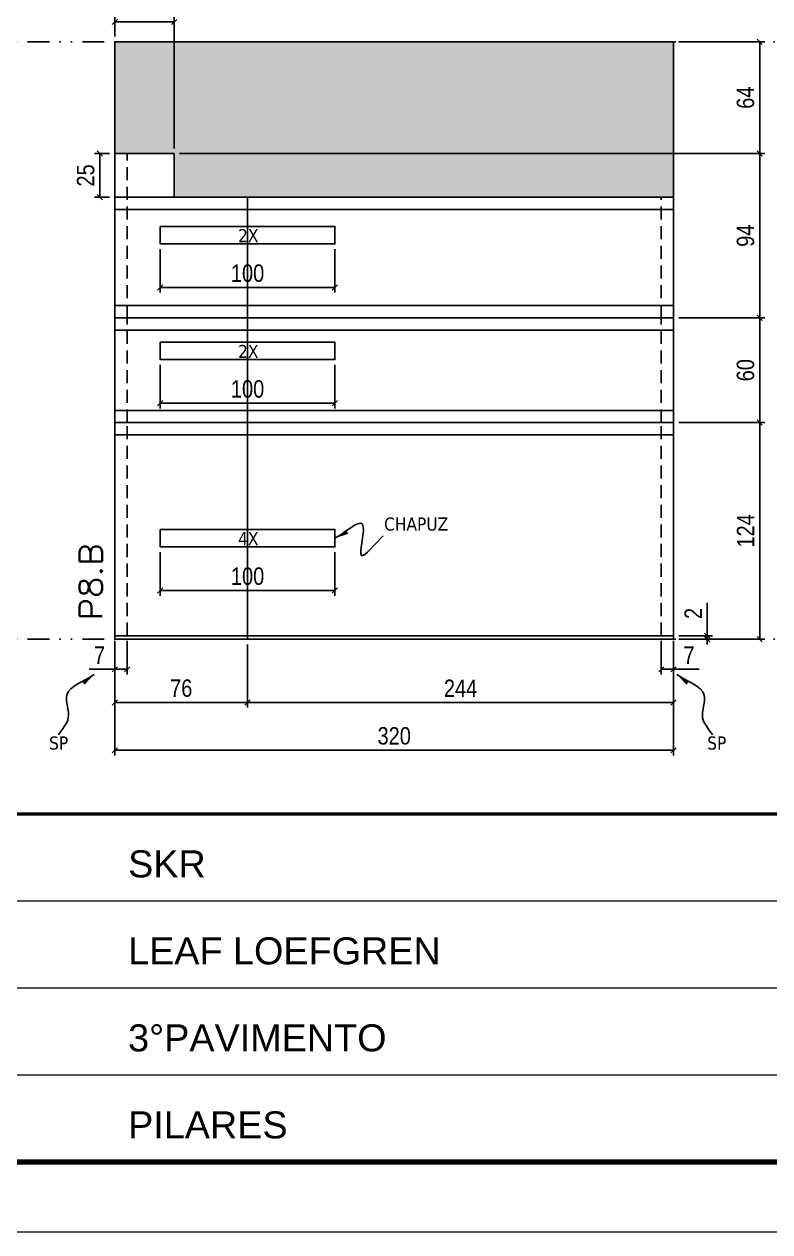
# Model space of a CAD drawing. Extents: x 14400 to 27878, y -21631 to 6985.
# Drawn here: x 19821 to 20248, y 2489 to 3180 of the extents above; entities that cross this region are included whole.
import ezdxf

# ---------------------------------------------------------------- set-up
doc = ezdxf.new("R2010")
doc.units = 0
for name, pattern in [('CONTINUO', [0]), ('DASHED', [0.75, 0.5, -0.25]), ('DIVIDE2', [0.625, 0.25, -0.125, 0, -0.125, 0, -0.125]), ('HIDDEN', [0.375, 0.25, -0.125])]:
    doc.linetypes.add(name, pattern=pattern)
for name, color, linetype in [('COTA', 241, 'Continuous'), ('Nível', 160, 'Continuous'), ('Painéis', 200, 'Continuous'), ('SARR_2.2x10', 60, 'Continuous'), ('SARR_2.2x7', 40, 'Continuous'), ('Sarrafo de Pressão', 42, 'HIDDEN'), ('texto', 7, 'Continuous')]:
    doc.layers.add(name, color=color, linetype=linetype)
for name, color, linetype, lineweight in [('Folhas', 255, 'Continuous', 9), ('SARRAFO DE PRESSAO', 251, 'DASHED', 9), ('Texto Seção', 7, 'Continuous', 15)]:
    doc.layers.add(name, color=color, linetype=linetype, lineweight=lineweight)
doc.styles.add('ARIAL', font='arial.ttf')
doc.styles.add('COTA TECNICA', font='techl___.ttf', dxfattribs={"height": 10})
doc.styles.add('COTA TECNICA-50', font='techl___.ttf', dxfattribs={"height": 10})
doc.styles.add('REGUA-120', font='ROMANS.shx', dxfattribs={"height": 15})
doc.styles.get("Standard").update_dxf_attribs({"font": 'arial.ttf'})
doc.dimstyles.new('COTA PAINEL-50', dxfattribs={"dimtxt": 10, "dimasz": 3, "dimexe": 3, "dimexo": 3, "dimgap": 3, "dimtad": 1, "dimdec": 1, "dimzin": 12, "dimdsep": 46, "dimtxsty": 'COTA TECNICA-50', "dimblk1": 'OBLIQUE', "dimblk2": 'OBLIQUE', "dimsah": 1, "dimcen": 0.9, "dimclrd": 4, "dimclre": 4, "dimclrt": 240, "dimadec": 1, "dimazin": 3, "dimtfac": 1, "dimtdec": 1, "dimtmove": 0, "dimatfit": 3, "dimfxl": 1, "dimtolj": 1, "dimtzin": 12, "dimarcsym": 0})
doc.dimstyles.new('PAINEL', dxfattribs={"dimtxt": 10, "dimasz": 3, "dimexe": 3, "dimexo": 3, "dimgap": 3, "dimtad": 1, "dimdec": 1, "dimzin": 12, "dimdsep": 46, "dimtxsty": 'COTA TECNICA', "dimblk1": 'OBLIQUE', "dimblk2": 'OBLIQUE', "dimsah": 1, "dimcen": 0.9, "dimclrd": 4, "dimclre": 4, "dimclrt": 240, "dimadec": 1, "dimazin": 3, "dimtfac": 1, "dimtdec": 1, "dimtmove": 0, "dimatfit": 3, "dimfxl": 1, "dimtolj": 1, "dimtzin": 12, "dimarcsym": 0})
doc.dimstyles.get("Standard").update_dxf_attribs({"dimtxt": 0.18, "dimasz": 0.18, "dimexe": 0.18, "dimexo": 0.0625, "dimgap": 0.09, "dimtad": 0, "dimtih": 1, "dimtoh": 1, "dimdec": 4, "dimzin": 0, "dimdsep": 46, "dimtxsty": 'Standard', "dimcen": 0.09, "dimadec": 0, "dimazin": 0, "dimtfac": 1, "dimtdec": 4, "dimtofl": 0, "dimtmove": 0, "dimatfit": 3, "dimfxl": 1, "dimtolj": 1, "dimtzin": 0, "dimarcsym": 0})

# ---------------------------------------------------------------- blocks, each defined once
blk = doc.blocks.new('9999999999')
at = {"color": 30, "linetype": 'CONTINUO'}
for p, q in [((98564.56, 34379.64), (99583.98, 34379.64)), ((98564.56, 34329.83), (99487.98, 34329.83)), ((98564.56, 34280.02), (99487.98, 34280.02))]:
    blk.add_line(p, q, dxfattribs=at)
at = {"color": 30, "linetype": 'CONTINUO', "const_width": 2}
blk.add_lwpolyline([(99583.98, 34230.21), (99583.98, 34414.45, 0.414214), (99568.98, 34429.45), (98228.98, 34429.45, 0.414214), (98213.98, 34414.45), (98213.98, 34245.21, 0.414214), (98228.98, 34230.21), (99583.98, 34230.21)], format="xyb", dxfattribs=at)
at = {"layer": 'Folhas'}
blk.add_lwpolyline([(98138.98, 34190.21), (99623.98, 34190.21), (99623.98, 35240.21), (98138.98, 35240.21)], close=True, dxfattribs=at)
at = {"layer": 'Folhas', "color": 30, "const_width": 3}
blk.add_lwpolyline([(98213.98, 34230.21), (99583.98, 34230.21), (99583.98, 35200.21), (98213.98, 35200.21)], close=True, dxfattribs=at)
at = {"color": 7, "linetype": 'Continuous', "ltscale": 5, "style": 'ARIAL'}
for s, height, p in [('SKR', 15.483, (98837.68, 34393.13)), ('LEAF LOEFGREN', 15.4829, (98837.68, 34343.32)), ('3°PAVIMENTO', 15.4829, (98837.68, 34293.51)), ('PILARES', 15.483, (98837.68, 34243.7))]:
    blk.add_text(s, height=height, dxfattribs=at).set_placement(p)
blk = doc.blocks.new('_Oblique')
at = {"color": 0, "linetype": 'ByBlock', "lineweight": -2}
blk.add_line((-0.5, -0.5), (0.5, 0.5), dxfattribs=at)
blk = doc.blocks.new('*D4172')
at = {"layer": 'COTA', "color": 4, "lineweight": -2, "transparency": 16777216}
for p, q in [((19873.1, 2827.29), (19873.1, 2761.67)), ((20193.1, 2827.29), (20193.1, 2761.67)), ((19873.1, 2764.67), (20193.1, 2764.67))]:
    blk.add_line(p, q, dxfattribs=at)
at = {"layer": 'Defpoints', "color": 0, "transparency": 16777216}
for p in [(19873.1, 2830.29), (20193.1, 2830.29), (20193.1, 2764.67)]:
    blk.add_point(p, dxfattribs=at)
at = {"layer": 'COTA', "color": 4, "lineweight": -2, "transparency": 16777216, "xscale": 3, "yscale": 3, "zscale": 3, "rotation": 180}
blk.add_blockref('_Oblique', (19873.1, 2764.67), dxfattribs=at)
at = {"layer": 'COTA', "color": 4, "lineweight": -2, "transparency": 16777216, "xscale": 3, "yscale": 3, "zscale": 3}
blk.add_blockref('_Oblique', (20193.1, 2764.67), dxfattribs=at)
at = {"layer": 'COTA', "color": 240, "transparency": 16777216, "insert": (20033.1, 2772.89), "char_height": 10, "attachment_point": 5, "style": 'COTA TECNICA'}
blk.add_mtext('\\A1;320', dxfattribs=at)
blk = doc.blocks.new('*D4173')
at = {"layer": 'COTA', "color": 4, "lineweight": -2, "transparency": 16777216}
for p, q in [((19873.1, 2825.29), (19873.1, 2808.04)), ((19880.1, 2827.29), (19880.1, 2808.04)), ((19873.1, 2811.04), (19858.37, 2811.04)), ((19880.1, 2811.04), (19873.1, 2811.04))]:
    blk.add_line(p, q, dxfattribs=at)
at = {"layer": 'Defpoints', "color": 0, "transparency": 16777216}
for p in [(19873.1, 2828.29), (19880.1, 2830.29), (19873.1, 2811.04)]:
    blk.add_point(p, dxfattribs=at)
at = {"layer": 'COTA', "color": 4, "lineweight": -2, "transparency": 16777216, "xscale": 3, "yscale": 3, "zscale": 3, "rotation": 180}
blk.add_blockref('_Oblique', (19873.1, 2811.04), dxfattribs=at)
at = {"layer": 'COTA', "color": 4, "lineweight": -2, "transparency": 16777216, "xscale": 3, "yscale": 3, "zscale": 3}
blk.add_blockref('_Oblique', (19880.1, 2811.04), dxfattribs=at)
at = {"layer": 'COTA', "color": 240, "transparency": 16777216, "insert": (19864.24, 2819.12), "char_height": 10, "attachment_point": 5, "style": 'COTA TECNICA-50'}
blk.add_mtext('\\A1;7', dxfattribs=at)
blk = doc.blocks.new('*D4174')
at = {"layer": 'COTA', "color": 4, "lineweight": -2, "transparency": 16777216}
for p, q in [((20186.1, 2827.29), (20186.1, 2808.04)), ((20193.1, 2825.29), (20193.1, 2808.04)), ((20186.1, 2811.04), (20193.1, 2811.04)), ((20193.1, 2811.04), (20207.83, 2811.04))]:
    blk.add_line(p, q, dxfattribs=at)
at = {"layer": 'Defpoints', "color": 0, "transparency": 16777216}
for p in [(20186.1, 2830.29), (20193.1, 2828.29), (20193.1, 2811.04)]:
    blk.add_point(p, dxfattribs=at)
at = {"layer": 'COTA', "color": 4, "lineweight": -2, "transparency": 16777216, "xscale": 3, "yscale": 3, "zscale": 3, "rotation": 180}
blk.add_blockref('_Oblique', (20186.1, 2811.04), dxfattribs=at)
at = {"layer": 'COTA', "color": 4, "lineweight": -2, "transparency": 16777216, "xscale": 3, "yscale": 3, "zscale": 3}
blk.add_blockref('_Oblique', (20193.1, 2811.04), dxfattribs=at)
at = {"layer": 'COTA', "color": 240, "transparency": 16777216, "insert": (20201.97, 2819.12), "char_height": 10, "attachment_point": 5, "style": 'COTA TECNICA-50'}
blk.add_mtext('\\A1;7', dxfattribs=at)
blk = doc.blocks.new('*D4175')
at = {"layer": 'COTA', "color": 4, "lineweight": -2, "transparency": 16777216}
for p, q in [((19949.1, 2825.29), (19949.1, 2789.11)), ((20193.1, 2825.29), (20193.1, 2789.11)), ((20193.1, 2792.11), (19949.1, 2792.11))]:
    blk.add_line(p, q, dxfattribs=at)
at = {"layer": 'Defpoints', "color": 0, "transparency": 16777216}
for p in [(19949.1, 2828.29), (20193.1, 2828.29), (19949.1, 2792.11)]:
    blk.add_point(p, dxfattribs=at)
at = {"layer": 'COTA', "color": 4, "lineweight": -2, "transparency": 16777216, "xscale": 3, "yscale": 3, "zscale": 3, "rotation": 180}
blk.add_blockref('_Oblique', (19949.1, 2792.11), dxfattribs=at)
at = {"layer": 'COTA', "color": 4, "lineweight": -2, "transparency": 16777216, "xscale": 3, "yscale": 3, "zscale": 3}
blk.add_blockref('_Oblique', (20193.1, 2792.11), dxfattribs=at)
at = {"layer": 'COTA', "color": 240, "transparency": 16777216, "insert": (20071.1, 2800.18), "char_height": 10, "attachment_point": 5, "style": 'COTA TECNICA'}
blk.add_mtext('\\A1;244', dxfattribs=at)
blk = doc.blocks.new('*D4185')
at = {"layer": 'COTA', "color": 4, "lineweight": -2, "transparency": 16777216}
for p, q in [((19873.1, 3173.29), (19873.1, 3184.65)), ((19907.1, 3181.65), (19873.1, 3181.65)), ((19907.1, 3109.29), (19907.1, 3184.65))]:
    blk.add_line(p, q, dxfattribs=at)
at = {"layer": 'Defpoints', "color": 0, "transparency": 16777216}
for p in [(19873.1, 3181.65), (19873.1, 3170.29), (19907.1, 3106.29)]:
    blk.add_point(p, dxfattribs=at)
at = {"layer": 'COTA', "color": 4, "lineweight": -2, "transparency": 16777216, "xscale": 3, "yscale": 3, "zscale": 3, "rotation": 180}
blk.add_blockref('_Oblique', (19873.1, 3181.65), dxfattribs=at)
at = {"layer": 'COTA', "color": 4, "lineweight": -2, "transparency": 16777216, "xscale": 3, "yscale": 3, "zscale": 3}
blk.add_blockref('_Oblique', (19907.1, 3181.65), dxfattribs=at)
at = {"layer": 'COTA', "color": 240, "transparency": 16777216, "insert": (19890.1, 3189.87), "char_height": 10, "attachment_point": 5, "style": 'COTA TECNICA'}
blk.add_mtext('\\A1;34', dxfattribs=at)
blk = doc.blocks.new('*D4186')
at = {"layer": 'COTA', "color": 4, "lineweight": -2, "transparency": 16777216}
for p, q in [((19873.1, 2825.29), (19873.1, 2789.11)), ((19949.1, 2825.29), (19949.1, 2789.11)), ((19949.1, 2792.11), (19873.1, 2792.11))]:
    blk.add_line(p, q, dxfattribs=at)
at = {"layer": 'Defpoints', "color": 0, "transparency": 16777216}
for p in [(19873.1, 2828.29), (19949.1, 2828.29), (19873.1, 2792.11)]:
    blk.add_point(p, dxfattribs=at)
at = {"layer": 'COTA', "color": 4, "lineweight": -2, "transparency": 16777216, "xscale": 3, "yscale": 3, "zscale": 3, "rotation": 180}
blk.add_blockref('_Oblique', (19873.1, 2792.11), dxfattribs=at)
at = {"layer": 'COTA', "color": 4, "lineweight": -2, "transparency": 16777216, "xscale": 3, "yscale": 3, "zscale": 3}
blk.add_blockref('_Oblique', (19949.1, 2792.11), dxfattribs=at)
at = {"layer": 'COTA', "color": 240, "transparency": 16777216, "insert": (19911.1, 2800.21), "char_height": 10, "attachment_point": 5, "style": 'COTA TECNICA'}
blk.add_mtext('\\A1;76', dxfattribs=at)
blk = doc.blocks.new('*D4176')
at = {"layer": 'COTA', "color": 4, "lineweight": -2, "transparency": 16777216}
for p, q in [((20212.36, 2830.29), (20212.36, 2849.09)), ((20196.1, 2830.29), (20215.36, 2830.29)), ((20196.1, 2828.29), (20215.36, 2828.29)), ((20212.36, 2828.29), (20212.36, 2830.29)), ((20212.36, 2828.29), (20212.36, 2825.29))]:
    blk.add_line(p, q, dxfattribs=at)
at = {"layer": 'Defpoints', "color": 0, "transparency": 16777216}
for p in [(20193.1, 2830.29), (20193.1, 2828.29), (20212.36, 2828.29)]:
    blk.add_point(p, dxfattribs=at)
at = {"layer": 'COTA', "color": 4, "lineweight": -2, "transparency": 16777216, "xscale": 3, "yscale": 3, "zscale": 3}
for p, rotation in [((20212.36, 2830.29), 270), ((20212.36, 2828.29), 90)]:
    blk.add_blockref('_Oblique', p, dxfattribs=dict(at, rotation=rotation))
at = {"layer": 'COTA', "color": 240, "transparency": 16777216, "insert": (20204.36, 2843.03), "char_height": 10, "attachment_point": 5, "rotation": 90, "style": 'COTA TECNICA-50'}
blk.add_mtext('\\A1;2', dxfattribs=at)
blk = doc.blocks.new('*D4177')
at = {"layer": 'COTA', "color": 4, "lineweight": -2, "transparency": 16777216}
for p, q in [((20196.1, 2952.29), (20245.47, 2952.29)), ((20242.47, 2828.29), (20242.47, 2952.29)), ((20196.1, 2828.29), (20245.47, 2828.29))]:
    blk.add_line(p, q, dxfattribs=at)
at = {"layer": 'Defpoints', "color": 0, "transparency": 16777216}
for p in [(20193.1, 2952.29), (20242.47, 2952.29), (20193.1, 2828.29)]:
    blk.add_point(p, dxfattribs=at)
at = {"layer": 'COTA', "color": 4, "lineweight": -2, "transparency": 16777216, "xscale": 3, "yscale": 3, "zscale": 3}
for p, rotation in [((20242.47, 2952.29), 90), ((20242.47, 2828.29), 270)]:
    blk.add_blockref('_Oblique', p, dxfattribs=dict(at, rotation=rotation))
at = {"layer": 'COTA', "color": 240, "transparency": 16777216, "insert": (20234.4, 2890.29), "char_height": 10, "attachment_point": 5, "rotation": 90, "style": 'COTA TECNICA'}
blk.add_mtext('\\A1;124', dxfattribs=at)
blk = doc.blocks.new('*D4178')
at = {"layer": 'COTA', "color": 4, "lineweight": -2, "transparency": 16777216}
for p, q in [((20196.1, 3012.29), (20245.47, 3012.29)), ((20242.47, 2952.29), (20242.47, 3012.29)), ((20196.1, 2952.29), (20245.47, 2952.29))]:
    blk.add_line(p, q, dxfattribs=at)
at = {"layer": 'Defpoints', "color": 0, "transparency": 16777216}
for p in [(20193.1, 3012.29), (20242.47, 3012.29), (20193.1, 2952.29)]:
    blk.add_point(p, dxfattribs=at)
at = {"layer": 'COTA', "color": 4, "lineweight": -2, "transparency": 16777216, "xscale": 3, "yscale": 3, "zscale": 3}
for p, rotation in [((20242.47, 3012.29), 90), ((20242.47, 2952.29), 270)]:
    blk.add_blockref('_Oblique', p, dxfattribs=dict(at, rotation=rotation))
at = {"layer": 'COTA', "color": 240, "transparency": 16777216, "insert": (20234.37, 2982.29), "char_height": 10, "attachment_point": 5, "rotation": 90, "style": 'COTA TECNICA'}
blk.add_mtext('\\A1;60', dxfattribs=at)
blk = doc.blocks.new('*D4179')
at = {"layer": 'COTA', "color": 4, "lineweight": -2, "transparency": 16777216}
for p, q in [((19910.1, 3106.29), (20245.47, 3106.29)), ((20242.47, 3012.29), (20242.47, 3106.29)), ((20196.1, 3012.29), (20245.47, 3012.29))]:
    blk.add_line(p, q, dxfattribs=at)
at = {"layer": 'Defpoints', "color": 0, "transparency": 16777216}
for p in [(19907.1, 3106.29), (20242.47, 3106.29), (20193.1, 3012.29)]:
    blk.add_point(p, dxfattribs=at)
at = {"layer": 'COTA', "color": 4, "lineweight": -2, "transparency": 16777216, "xscale": 3, "yscale": 3, "zscale": 3}
for p, rotation in [((20242.47, 3106.29), 90), ((20242.47, 3012.29), 270)]:
    blk.add_blockref('_Oblique', p, dxfattribs=dict(at, rotation=rotation))
at = {"layer": 'COTA', "color": 240, "transparency": 16777216, "insert": (20234.37, 3059.29), "char_height": 10, "attachment_point": 5, "rotation": 90, "style": 'COTA TECNICA'}
blk.add_mtext('\\A1;94', dxfattribs=at)
blk = doc.blocks.new('*D4187')
at = {"layer": 'COTA', "color": 4, "lineweight": -2, "transparency": 16777216}
for p, q in [((20196.1, 3170.29), (20245.47, 3170.29)), ((20242.47, 3106.29), (20242.47, 3170.29)), ((19910.1, 3106.29), (20245.47, 3106.29))]:
    blk.add_line(p, q, dxfattribs=at)
at = {"layer": 'Defpoints', "color": 0, "transparency": 16777216}
for p in [(20193.1, 3170.29), (20242.47, 3170.29), (19907.1, 3106.29)]:
    blk.add_point(p, dxfattribs=at)
at = {"layer": 'COTA', "color": 4, "lineweight": -2, "transparency": 16777216, "xscale": 3, "yscale": 3, "zscale": 3}
for p, rotation in [((20242.47, 3170.29), 90), ((20242.47, 3106.29), 270)]:
    blk.add_blockref('_Oblique', p, dxfattribs=dict(at, rotation=rotation))
at = {"layer": 'COTA', "color": 240, "transparency": 16777216, "insert": (20234.37, 3138.29), "char_height": 10, "attachment_point": 5, "rotation": 90, "style": 'COTA TECNICA'}
blk.add_mtext('\\A1;64', dxfattribs=at)
blk = doc.blocks.new('*D4188')
at = {"layer": 'COTA', "color": 4, "lineweight": -2, "transparency": 16777216}
for p, q in [((19870.1, 3106.29), (19861.48, 3106.29)), ((19864.48, 3081.29), (19864.48, 3106.29)), ((19870.1, 3081.29), (19861.48, 3081.29))]:
    blk.add_line(p, q, dxfattribs=at)
at = {"layer": 'Defpoints', "color": 0, "transparency": 16777216}
for p in [(19864.48, 3106.29), (19873.1, 3106.29), (19873.1, 3081.29)]:
    blk.add_point(p, dxfattribs=at)
at = {"layer": 'COTA', "color": 4, "lineweight": -2, "transparency": 16777216, "xscale": 3, "yscale": 3, "zscale": 3}
for p, rotation in [((19864.48, 3106.29), 90), ((19864.48, 3081.29), 270)]:
    blk.add_blockref('_Oblique', p, dxfattribs=dict(at, rotation=rotation))
at = {"layer": 'COTA', "color": 240, "transparency": 16777216, "insert": (19856.37, 3093.79), "char_height": 10, "attachment_point": 5, "rotation": 90, "style": 'COTA TECNICA'}
blk.add_mtext('\\A1;25', dxfattribs=at)
blk = doc.blocks.new('*D4190')
at = {"layer": 'COTA', "color": 4, "linetype": 'ByBlock', "lineweight": -2, "transparency": 16777216}
for p, q in [((19899.1, 2878.13), (19899.1, 2853.2)), ((19999.1, 2878.13), (19999.1, 2853.2)), ((19999.1, 2856.2), (19899.1, 2856.2))]:
    blk.add_line(p, q, dxfattribs=at)
at = {"layer": 'Defpoints', "color": 0, "linetype": 'ByBlock', "transparency": 16777216}
for p in [(19899.1, 2881.13), (19999.1, 2881.13), (19899.1, 2856.2)]:
    blk.add_point(p, dxfattribs=at)
at = {"layer": 'COTA', "color": 4, "linetype": 'ByBlock', "lineweight": -2, "transparency": 16777216, "xscale": 3, "yscale": 3, "zscale": 3, "rotation": 180}
blk.add_blockref('_Oblique', (19899.1, 2856.2), dxfattribs=at)
at = {"layer": 'COTA', "color": 4, "linetype": 'ByBlock', "lineweight": -2, "transparency": 16777216, "xscale": 3, "yscale": 3, "zscale": 3}
blk.add_blockref('_Oblique', (19999.1, 2856.2), dxfattribs=at)
at = {"layer": 'COTA', "color": 240, "linetype": 'ByBlock', "transparency": 16777216, "insert": (19949.1, 2864.3), "char_height": 10, "attachment_point": 5, "style": 'COTA TECNICA'}
blk.add_mtext('\\A1;100', dxfattribs=at)
blk = doc.blocks.new('*D4192')
at = {"layer": 'COTA', "color": 4, "linetype": 'ByBlock', "lineweight": -2, "transparency": 16777216}
for p, q in [((19899.1, 2985.32), (19899.1, 2960.4)), ((19999.1, 2985.32), (19999.1, 2960.4)), ((19999.1, 2963.4), (19899.1, 2963.4))]:
    blk.add_line(p, q, dxfattribs=at)
at = {"layer": 'Defpoints', "color": 0, "linetype": 'ByBlock', "transparency": 16777216}
for p in [(19899.1, 2988.32), (19999.1, 2988.32), (19899.1, 2963.4)]:
    blk.add_point(p, dxfattribs=at)
at = {"layer": 'COTA', "color": 4, "linetype": 'ByBlock', "lineweight": -2, "transparency": 16777216, "xscale": 3, "yscale": 3, "zscale": 3, "rotation": 180}
blk.add_blockref('_Oblique', (19899.1, 2963.4), dxfattribs=at)
at = {"layer": 'COTA', "color": 4, "linetype": 'ByBlock', "lineweight": -2, "transparency": 16777216, "xscale": 3, "yscale": 3, "zscale": 3}
blk.add_blockref('_Oblique', (19999.1, 2963.4), dxfattribs=at)
at = {"layer": 'COTA', "color": 240, "linetype": 'ByBlock', "transparency": 16777216, "insert": (19949.1, 2971.5), "char_height": 10, "attachment_point": 5, "style": 'COTA TECNICA'}
blk.add_mtext('\\A1;100', dxfattribs=at)
blk = doc.blocks.new('*D4194')
at = {"layer": 'COTA', "color": 4, "linetype": 'ByBlock', "lineweight": -2, "transparency": 16777216}
for p, q in [((19899.1, 3051.61), (19899.1, 3026.68)), ((19999.1, 3051.61), (19999.1, 3026.68)), ((19999.1, 3029.68), (19899.1, 3029.68))]:
    blk.add_line(p, q, dxfattribs=at)
at = {"layer": 'Defpoints', "color": 0, "linetype": 'ByBlock', "transparency": 16777216}
for p in [(19899.1, 3054.61), (19999.1, 3054.61), (19899.1, 3029.68)]:
    blk.add_point(p, dxfattribs=at)
at = {"layer": 'COTA', "color": 4, "linetype": 'ByBlock', "lineweight": -2, "transparency": 16777216, "xscale": 3, "yscale": 3, "zscale": 3, "rotation": 180}
blk.add_blockref('_Oblique', (19899.1, 3029.68), dxfattribs=at)
at = {"layer": 'COTA', "color": 4, "linetype": 'ByBlock', "lineweight": -2, "transparency": 16777216, "xscale": 3, "yscale": 3, "zscale": 3}
blk.add_blockref('_Oblique', (19999.1, 3029.68), dxfattribs=at)
at = {"layer": 'COTA', "color": 240, "linetype": 'ByBlock', "transparency": 16777216, "insert": (19949.1, 3037.78), "char_height": 10, "attachment_point": 5, "style": 'COTA TECNICA'}
blk.add_mtext('\\A1;100', dxfattribs=at)

msp = doc.modelspace()

# ---------------------------------------------------------------- hatches: boundary and pattern name
at = {"layer": 'COTA'}
h = msp.add_hatch(dxfattribs=at)
h.set_pattern_fill('AR-CONC', color=256, scale=0.03)
h.set_pattern_definition([(50, (24.209, 0), (5.4655401, -0.4781726), [0.5715, -6.2865]), (355, (24.209, 0), (-1.0573026, 5.7317054), [0.4572, -5.0292175]), (100.451445, (24.6646, -0.04), (4.4082374, 5.2535326), [0.4857003, -5.3427073]), (46.1842, (24.209, 1.524), (8.1323712, -1.2612698), [0.85725, -9.42975]), (96.635558, (24.887, 1.419), (7.122124, 7.4227837), [0.7285507, -8.0140682]), (351.18415, (24.209, 1.524), (7.122124, 7.4227837), [0.685799, -7.543792]), (21, (24.971, 1.143), (4.5484317, -3.0679559), [0.5715, -6.2865]), (326, (24.971, 1.143), (1.8540609, 5.525639), [0.4572, -5.0292]), (71.451445, (25.35, 0.8873), (6.4024926, 2.457683), [0.4857003, -5.3426981]), (37.5, (24.2091, 0), (0.0926581, 2.53665117), [0, -4.96824, 0, -5.1054, 0, -5.04825]), (7.5, (24.209, 0), (2.00458988, 3.00541724), [0, -2.91084, 0, -4.85394, 0, -1.92405]), (327.5, (22.5099, 0), (4.06771786, -0.17186232), [0, -1.905, 0, -5.9436, 0, -7.8867]), (317.5, (21.748, 0), (4.44387544, 0.7627947), [0, -2.4765, 0, -3.94716, 0, -5.6007])])
h.paths.add_polyline_path([(19873.1, 3170.29), (19873.1, 3106.29), (19907.1, 3106.29), (19907.1, 3081.29), (20193.1, 3081.29), (20193.1, 3170.29)])

# ---------------------------------------------------------------- linework, layer by layer
for p, q in [((20193.1, 3170.29), (19873.1, 3170.29)), ((19873.1, 3170.29), (19873.1, 3106.29)), ((20193.1, 3081.29), (20193.1, 3170.29))]:
    msp.add_line(p, q, dxfattribs=at)
at = {"layer": 'Nível', "color": 4, "linetype": 'DIVIDE2', "ltscale": 50}
for p, q in [((19256.97, 3170.29), (20626.97, 3170.29)), ((19256.97, 2828.29), (20626.97, 2828.29))]:
    msp.add_line(p, q, dxfattribs=at)
at = {"layer": 'Painéis'}
for p, q in [((19873.1, 3106.29), (19873.1, 2952.29)), ((19907.1, 3106.29), (19873.1, 3106.29)), ((19907.1, 3106.29), (19907.1, 3081.29)), ((20193.1, 3081.29), (19907.1, 3081.29)), ((19949.1, 2828.29), (19949.1, 3081.29)), ((20193.1, 2952.29), (20193.1, 3081.29)), ((20193.1, 3012.29), (19873.1, 3012.29)), ((20193.1, 2952.29), (19873.1, 2952.29)), ((19873.1, 2830.29), (19873.1, 2952.29)), ((20193.1, 2952.29), (20193.1, 2830.29))]:
    msp.add_line(p, q, dxfattribs=at)
msp.add_lwpolyline([(19873.1, 2830.29), (20193.1, 2830.29), (20193.1, 2828.29), (19873.1, 2828.29)], close=True, dxfattribs=at)
at = {"layer": 'SARR_2.2x10'}
for points in [[(19899.1, 3064.61), (19999.1, 3064.61), (19999.1, 3054.61), (19899.1, 3054.61)], [(19899.1, 2998.32), (19999.1, 2998.32), (19999.1, 2988.32), (19899.1, 2988.32)], [(19899.1, 2891.13), (19999.1, 2891.13), (19999.1, 2881.13), (19899.1, 2881.13)]]:
    msp.add_lwpolyline(points, close=True, dxfattribs=at)
at = {"layer": 'SARR_2.2x7'}
for p, q in [((19907.1, 3081.29), (19873.1, 3081.29)), ((19949.1, 3074.29), (19873.1, 3074.29)), ((20193.1, 3074.29), (19949.1, 3074.29)), ((19949.1, 3019.29), (19873.1, 3019.29)), ((20193.1, 3019.29), (19949.1, 3019.29)), ((19949.1, 3005.29), (19873.1, 3005.29)), ((20193.1, 3005.29), (19949.1, 3005.29)), ((19949.1, 2959.29), (19873.1, 2959.29)), ((20193.1, 2959.29), (19949.1, 2959.29)), ((19949.1, 2945.29), (19873.1, 2945.29)), ((20193.1, 2945.29), (19949.1, 2945.29))]:
    msp.add_line(p, q, dxfattribs=at)
at = {"layer": 'Sarrafo de Pressão', "ltscale": 30}
for p, q in [((19880.1, 3012.29), (19880.1, 3106.29)), ((20186.1, 3012.29), (20186.1, 3081.29)), ((19880.1, 2952.29), (19880.1, 3012.29)), ((20186.1, 2952.29), (20186.1, 3012.29)), ((19880.1, 2830.29), (19880.1, 2952.29)), ((20186.1, 2830.29), (20186.1, 2952.29))]:
    msp.add_line(p, q, dxfattribs=at)

# ---------------------------------------------------------------- block references
at = {"layer": 'SARRAFO DE PRESSAO', "color": 6, "linetype": 'ByBlock'}
msp.add_blockref('9999999999', (-78957.01, -31701.2), dxfattribs=at)

# ---------------------------------------------------------------- texts
at = {"layer": 'texto', "color": 0, "char_height": 7.5, "attachment_point": 5}
for s, insert in [('{\\fTahoma|b0|i0|c0|p34;\\C4;2X}', (19949.5, 3059.32)), ('{\\fTahoma|b0|i0|c0|p34;\\C4;2X}', (19949.5, 2993.03)), ('{\\fTahoma|b0|i0|c0|p34;\\C4;CHAPUZ}', (20045.65, 2894.14)), ('{\\fTahoma|b0|i0|c0|p34;\\C4;4X}', (19949.5, 2885.84)), ('{\\fTahoma|b0|i0|c0|p34;\\C4;SP}', (19840.86, 2768.79)), ('{\\fTahoma|b0|i0|c0|p34;\\C4;SP}', (20217.88, 2768.79))]:
    msp.add_mtext(s, dxfattribs=dict(at, insert=insert))
at = {"layer": 'Texto Seção', "style": 'REGUA-120', "width": 1.1}
msp.add_text('P8.B', height=13, rotation=90, dxfattribs=at).set_placement((19865.85, 2839.05))

# ---------------------------------------------------------------- dimensions: what is measured, and where the dimension line sits
at = {"layer": 'COTA'}
for base, p1, p2, angle, dimstyle, picture, middle in [((19873.1, 3181.65), (19907.1, 3106.29), (19873.1, 3170.29), 180, 'PAINEL', '*D4185', (19890.1, 3189.87)), ((20242.47, 3170.29), (19907.1, 3106.29), (20193.1, 3170.29), 90, 'PAINEL', '*D4187', (20234.37, 3138.29)), ((19864.48, 3106.29), (19873.1, 3081.29), (19873.1, 3106.29), 90, 'PAINEL', '*D4188', (19856.37, 3093.79)), ((20242.47, 3106.29), (20193.1, 3012.29), (19907.1, 3106.29), 90, 'PAINEL', '*D4179', (20234.37, 3059.29)), ((20242.47, 3012.29), (20193.1, 2952.29), (20193.1, 3012.29), 90, 'PAINEL', '*D4178', (20234.37, 2982.29)), ((20242.47, 2952.29), (20193.1, 2828.29), (20193.1, 2952.29), 90, 'PAINEL', '*D4177', (20234.4, 2890.29)), ((19873.1, 2811.04), (19880.1, 2830.29), (19873.1, 2828.29), 180, 'COTA PAINEL-50', '*D4173', (19864.24, 2819.12)), ((19873.1, 2792.11), (19949.1, 2828.29), (19873.1, 2828.29), 180, 'PAINEL', '*D4186', (19911.1, 2800.21)), ((19949.1, 2792.11), (20193.1, 2828.29), (19949.1, 2828.29), 180, 'PAINEL', '*D4175', (20071.1, 2800.18))]:
    dim = msp.add_linear_dim(base=base, p1=p1, p2=p2, angle=angle, dimstyle=dimstyle, dxfattribs=at)
    dim.commit()
    dim.dimension.update_dxf_attribs({"geometry": picture, "text_midpoint": middle})
at = {"layer": 'COTA', "linetype": 'ByBlock'}
for base, p1, p2, picture, middle in [((19899.1, 3029.68), (19999.1, 3054.61), (19899.1, 3054.61), '*D4194', (19949.1, 3037.78)), ((19899.1, 2963.4), (19999.1, 2988.32), (19899.1, 2988.32), '*D4192', (19949.1, 2971.5)), ((19899.1, 2856.2), (19999.1, 2881.13), (19899.1, 2881.13), '*D4190', (19949.1, 2864.3))]:
    dim = msp.add_linear_dim(base=base, p1=p1, p2=p2, dimstyle='PAINEL', dxfattribs=at)
    dim.commit()
    dim.dimension.update_dxf_attribs({"geometry": picture, "text_midpoint": middle})
at = {"layer": 'COTA'}
dim = msp.add_linear_dim(base=(20212.36, 2828.29), p1=(20193.1, 2830.29), p2=(20193.1, 2828.29), angle=90, dimstyle='COTA PAINEL-50', dxfattribs=at)
dim.commit()
dim.dimension.update_dxf_attribs({"geometry": '*D4176', "text_midpoint": (20212.36, 2843.03), "dimtype": 160})
dim = msp.add_linear_dim(base=(20193.1, 2764.67), p1=(19873.1, 2830.29), p2=(20193.1, 2830.29), dimstyle='PAINEL', override={"dimarcsym": 2}, dxfattribs=at)
dim.commit()
dim.dimension.update_dxf_attribs({"geometry": '*D4172', "text_midpoint": (20033.1, 2772.89)})
dim = msp.add_linear_dim(base=(20193.1, 2811.04), p1=(20186.1, 2830.29), p2=(20193.1, 2828.29), dimstyle='COTA PAINEL-50', dxfattribs=at)
dim.commit()
dim.dimension.update_dxf_attribs({"geometry": '*D4174', "text_midpoint": (20201.97, 2819.12)})

# ---------------------------------------------------------------- leaders
at = {"layer": 'COTA', "path_type": 1}
for points in [[(19999.1, 2886.13), (20014.89, 2894.14), (20014.3, 2876.27), (20026.74, 2887.41)], [(19861.27, 2808.1), (19845.49, 2796.27), (19846.41, 2783.26), (19840.86, 2773.48)], [(20194.93, 2808.1), (20210.72, 2796.27), (20209.79, 2783.26), (20215.34, 2773.48)]]:
    msp.add_leader(points, dimstyle='Standard', override={"dimasz": 8}, dxfattribs=at)

doc.saveas('drawing.dxf')
